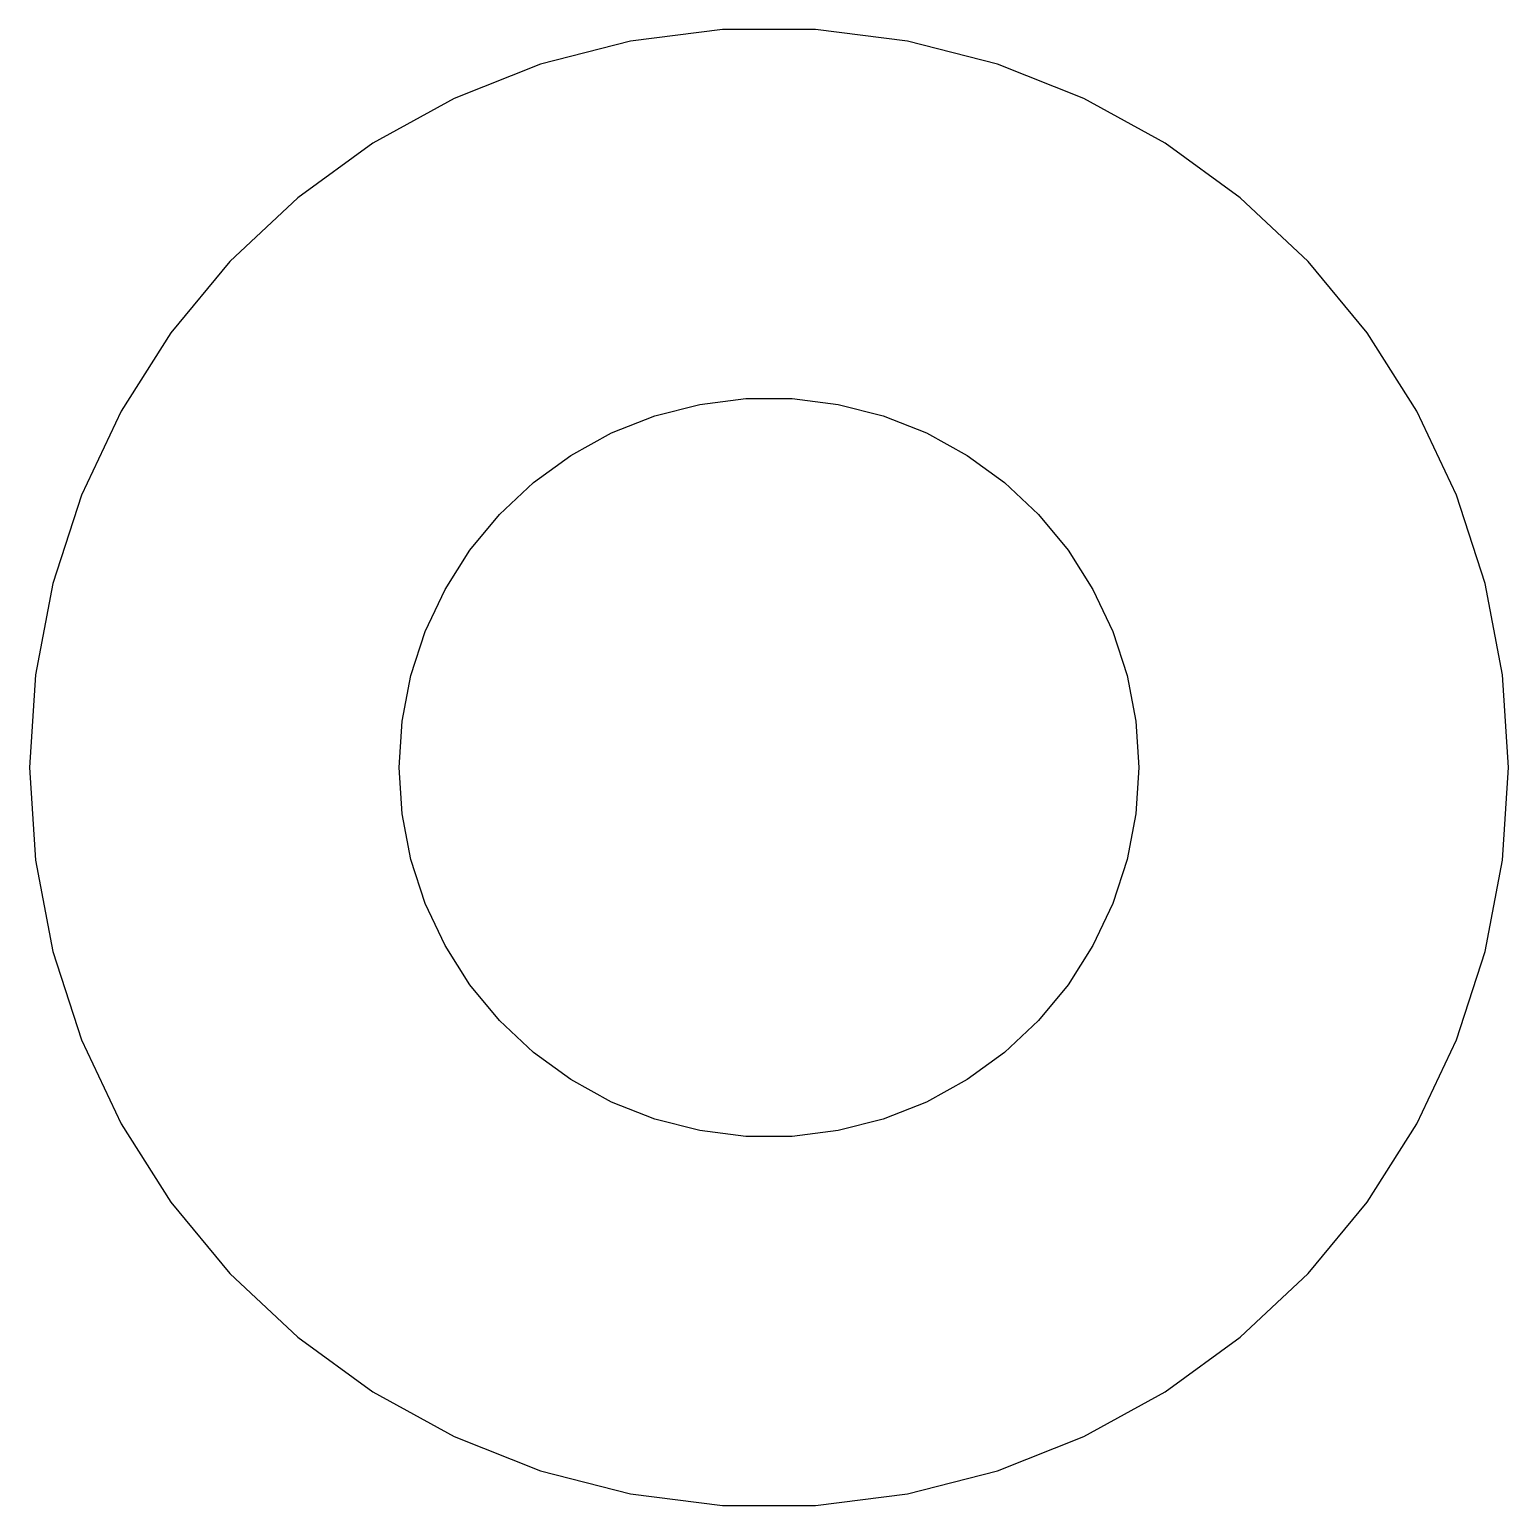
# Model space of a CAD drawing. Header units: metres. Extents: x -3 to 3, y -3 to 113.
# Drawn here: x -3 to 3, y -2.99 to 2.99 of the extents above.
import ezdxf

# ---------------------------------------------------------------- set-up
doc = ezdxf.new("R2010")
doc.units = ezdxf.units.M

msp = doc.modelspace()

# ---------------------------------------------------------------- linework, layer by layer
for p, q in [((-0.562134, 2.94685), (-0.927048, 2.85316)), ((-0.18837, 2.99408), (-0.562134, 2.94685)), ((0.18837, 2.99408), (-0.18837, 2.99408)), ((0.562134, 2.94685), (0.18837, 2.99408)), ((0.927048, 2.85316), (0.562134, 2.94685)), ((-0.927048, 2.85316), (-1.27733, 2.71448)), ((1.27733, 2.71448), (0.927048, 2.85316)), ((-1.27733, 2.71448), (-1.60747, 2.53297)), ((1.60747, 2.53297), (1.27733, 2.71448)), ((-1.60747, 2.53297), (-1.91226, 2.31154)), ((1.91226, 2.31154), (1.60747, 2.53297)), ((-1.91226, 2.31154), (-2.1869, 2.05363)), ((2.1869, 2.05363), (1.91226, 2.31154)), ((-2.1869, 2.05363), (-2.42705, 1.76335)), ((2.42705, 1.76335), (2.1869, 2.05363)), ((-2.42705, 1.76335), (-2.62891, 1.44525)), ((2.62891, 1.44525), (2.42705, 1.76335)), ((-2.62891, 1.44525), (-2.78932, 1.10437)), ((-0.463516, 1.42657), (-0.281067, 1.47342)), ((-0.281067, 1.47342), (-0.094177, 1.49704)), ((-0.094177, 1.49704), (0.094177, 1.49704)), ((0.094177, 1.49704), (0.281067, 1.47342)), ((0.281067, 1.47342), (0.463516, 1.42657)), ((2.78932, 1.10437), (2.62891, 1.44525)), ((-0.638657, 1.35724), (-0.463516, 1.42657)), ((0.463516, 1.42657), (0.638657, 1.35724)), ((-0.803726, 1.26648), (-0.638657, 1.35724)), ((0.638657, 1.35724), (0.803726, 1.26648)), ((-0.956131, 1.15576), (-0.803726, 1.26648)), ((0.803726, 1.26648), (0.956131, 1.15576)), ((-1.09344, 1.02681), (-0.956131, 1.15576)), ((0.956131, 1.15576), (1.09344, 1.02681)), ((-2.78932, 1.10437), (-2.90575, 0.746063)), ((2.90575, 0.746063), (2.78932, 1.10437)), ((-1.21352, 0.881668), (-1.09344, 1.02681)), ((1.09344, 1.02681), (1.21352, 0.881668)), ((-1.31445, 0.722626), (-1.21352, 0.881668)), ((1.21352, 0.881668), (1.31445, 0.722626)), ((-2.90575, 0.746063), (-2.97633, 0.375992)), ((-1.39465, 0.552185), (-1.31445, 0.722626)), ((1.31445, 0.722626), (1.39465, 0.552185)), ((2.97633, 0.375992), (2.90575, 0.746063)), ((-1.45287, 0.373032), (-1.39465, 0.552185)), ((1.39465, 0.552185), (1.45287, 0.373032)), ((-2.97633, 0.375992), (-3, 0)), ((-1.48816, 0.187988), (-1.45287, 0.373032)), ((1.45287, 0.373032), (1.48816, 0.187988)), ((3, 0), (2.97633, 0.375992)), ((-1.5, 0), (-1.48816, 0.187988)), ((1.48816, 0.187988), (1.5, 0)), ((-3, 0), (-2.97633, -0.375992)), ((-1.48816, -0.187988), (-1.5, 0)), ((1.5, 0), (1.48816, -0.187988)), ((2.97633, -0.375992), (3, 0)), ((-1.45287, -0.373032), (-1.48816, -0.187988)), ((1.48816, -0.187988), (1.45287, -0.373032)), ((-2.97633, -0.375992), (-2.90575, -0.746063)), ((-1.39465, -0.552185), (-1.45287, -0.373032)), ((1.45287, -0.373032), (1.39465, -0.552185)), ((2.90575, -0.746063), (2.97633, -0.375992)), ((-1.31445, -0.722626), (-1.39465, -0.552185)), ((1.39465, -0.552185), (1.31445, -0.722626)), ((-2.90575, -0.746063), (-2.78932, -1.10437)), ((-1.21352, -0.881668), (-1.31445, -0.722626)), ((1.31445, -0.722626), (1.21352, -0.881668)), ((2.78932, -1.10437), (2.90575, -0.746063)), ((-1.09344, -1.02681), (-1.21352, -0.881668)), ((1.21352, -0.881668), (1.09344, -1.02681)), ((-0.956131, -1.15576), (-1.09344, -1.02681)), ((1.09344, -1.02681), (0.956131, -1.15576)), ((-2.78932, -1.10437), (-2.62891, -1.44525)), ((2.62891, -1.44525), (2.78932, -1.10437)), ((-0.803726, -1.26648), (-0.956131, -1.15576)), ((0.956131, -1.15576), (0.803726, -1.26648)), ((-0.638657, -1.35724), (-0.803726, -1.26648)), ((0.803726, -1.26648), (0.638657, -1.35724)), ((-0.463516, -1.42657), (-0.638657, -1.35724)), ((0.638657, -1.35724), (0.463516, -1.42657)), ((-0.281067, -1.47342), (-0.463516, -1.42657)), ((0.463516, -1.42657), (0.281067, -1.47342)), ((-2.62891, -1.44525), (-2.42705, -1.76335)), ((-0.094177, -1.49704), (-0.281067, -1.47342)), ((0.094177, -1.49704), (-0.094177, -1.49704)), ((0.281067, -1.47342), (0.094177, -1.49704)), ((2.42705, -1.76335), (2.62891, -1.44525)), ((-2.42705, -1.76335), (-2.1869, -2.05363)), ((2.1869, -2.05363), (2.42705, -1.76335)), ((-2.1869, -2.05363), (-1.91226, -2.31154)), ((1.91226, -2.31154), (2.1869, -2.05363)), ((-1.91226, -2.31154), (-1.60747, -2.53297)), ((1.60747, -2.53297), (1.91226, -2.31154)), ((-1.60747, -2.53297), (-1.27733, -2.71448)), ((1.27733, -2.71448), (1.60747, -2.53297)), ((-1.27733, -2.71448), (-0.927048, -2.85316)), ((0.927048, -2.85316), (1.27733, -2.71448)), ((-0.927048, -2.85316), (-0.562134, -2.94685)), ((0.562134, -2.94685), (0.927048, -2.85316)), ((-0.562134, -2.94685), (-0.18837, -2.99408)), ((-0.18837, -2.99408), (0.18837, -2.99408)), ((0.18837, -2.99408), (0.562134, -2.94685))]:
    msp.add_line(p, q)

doc.saveas('drawing.dxf')
